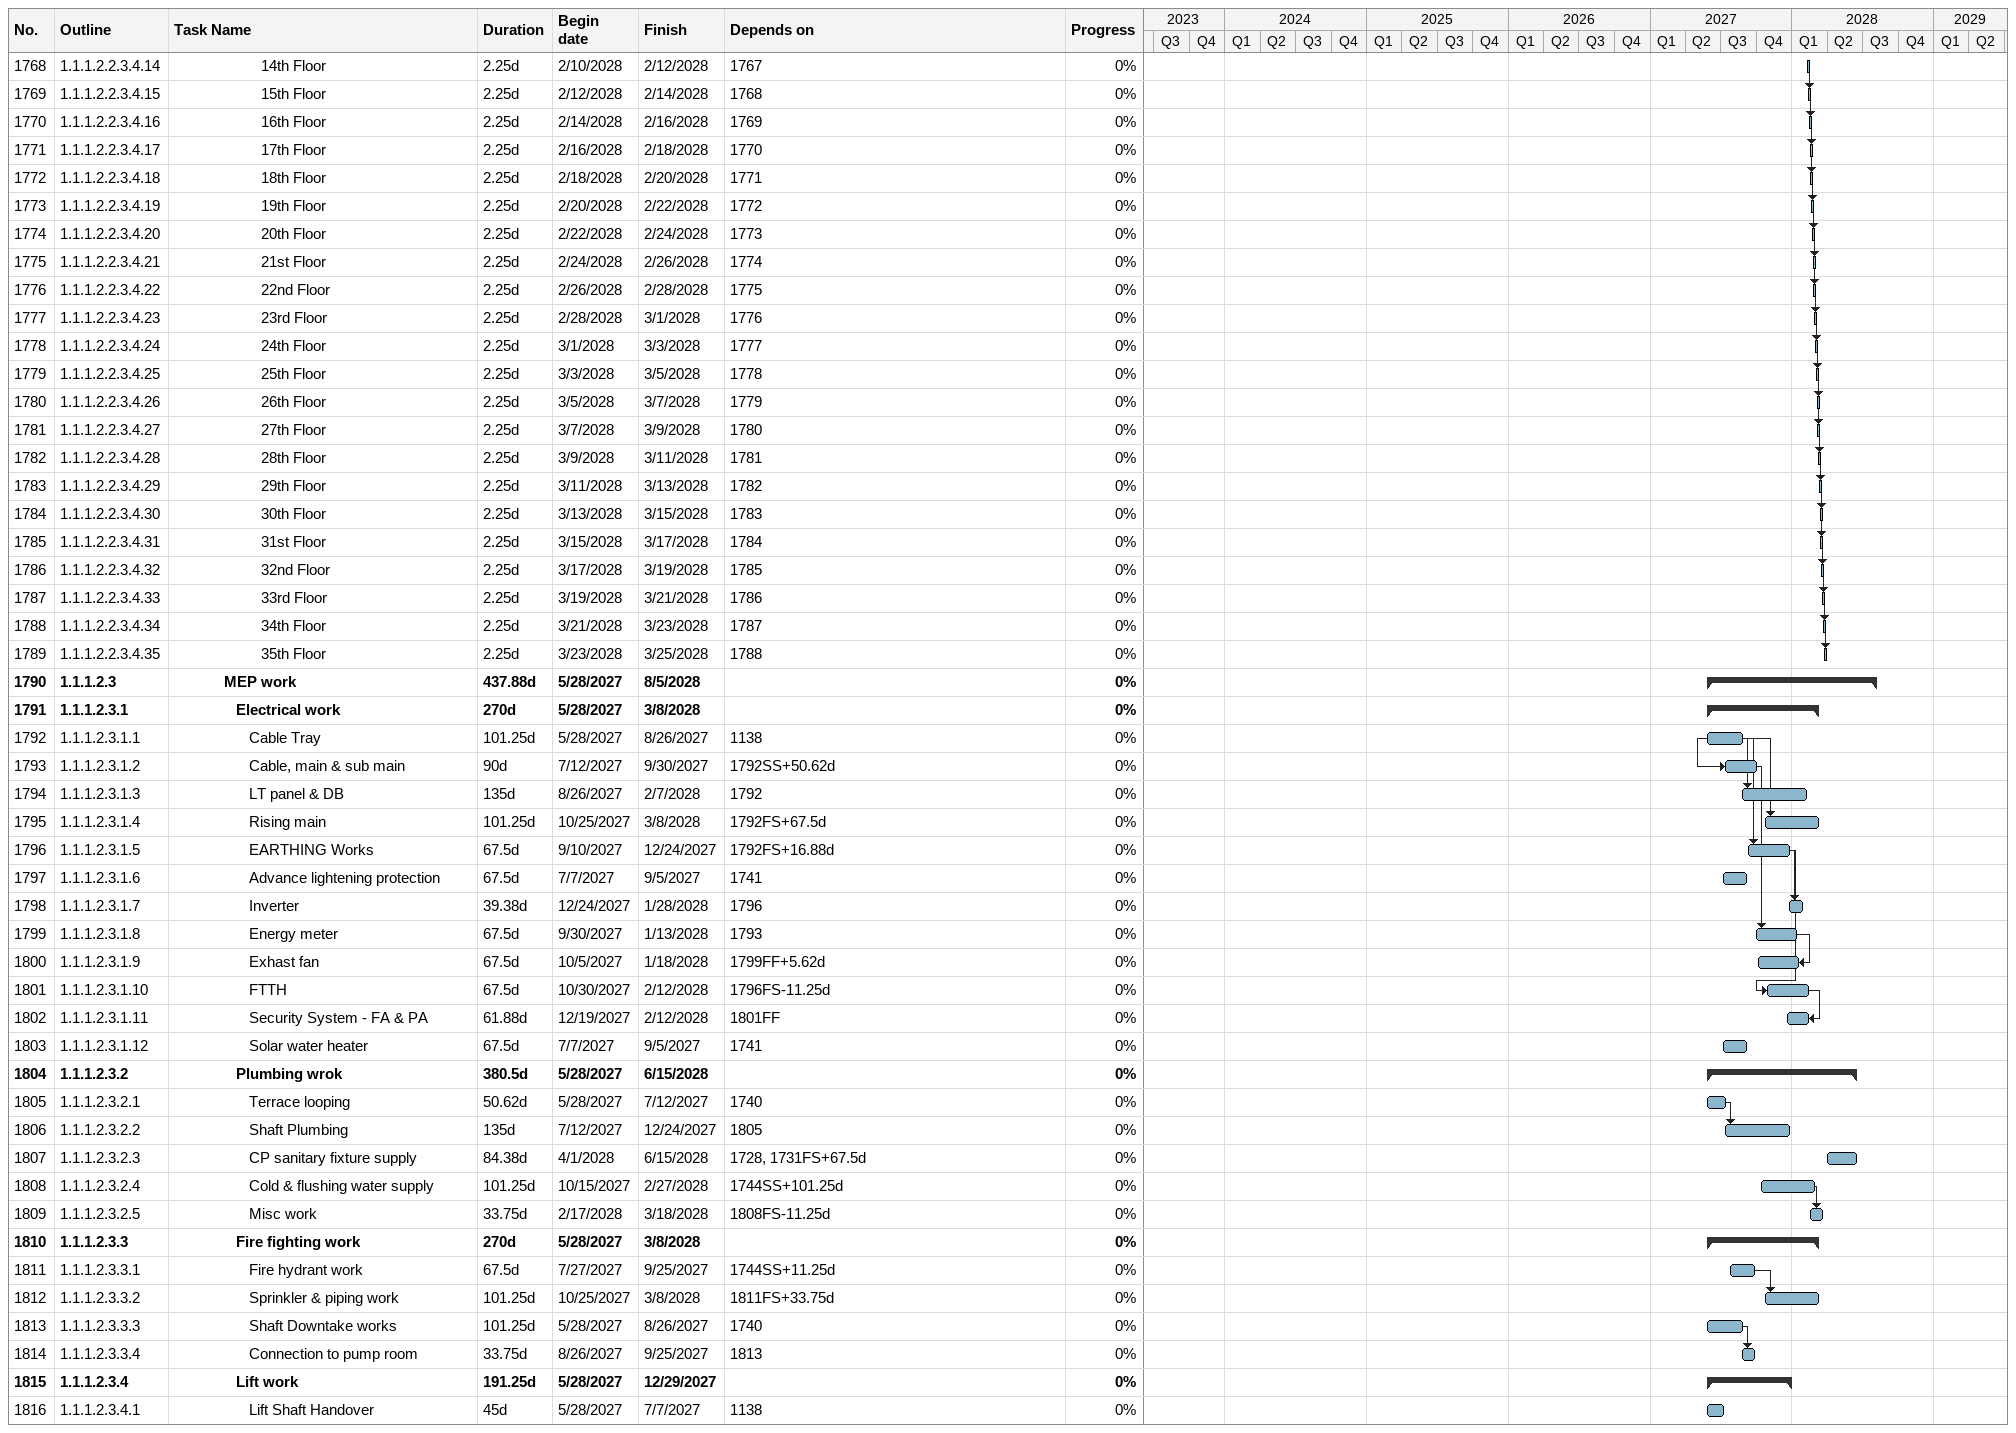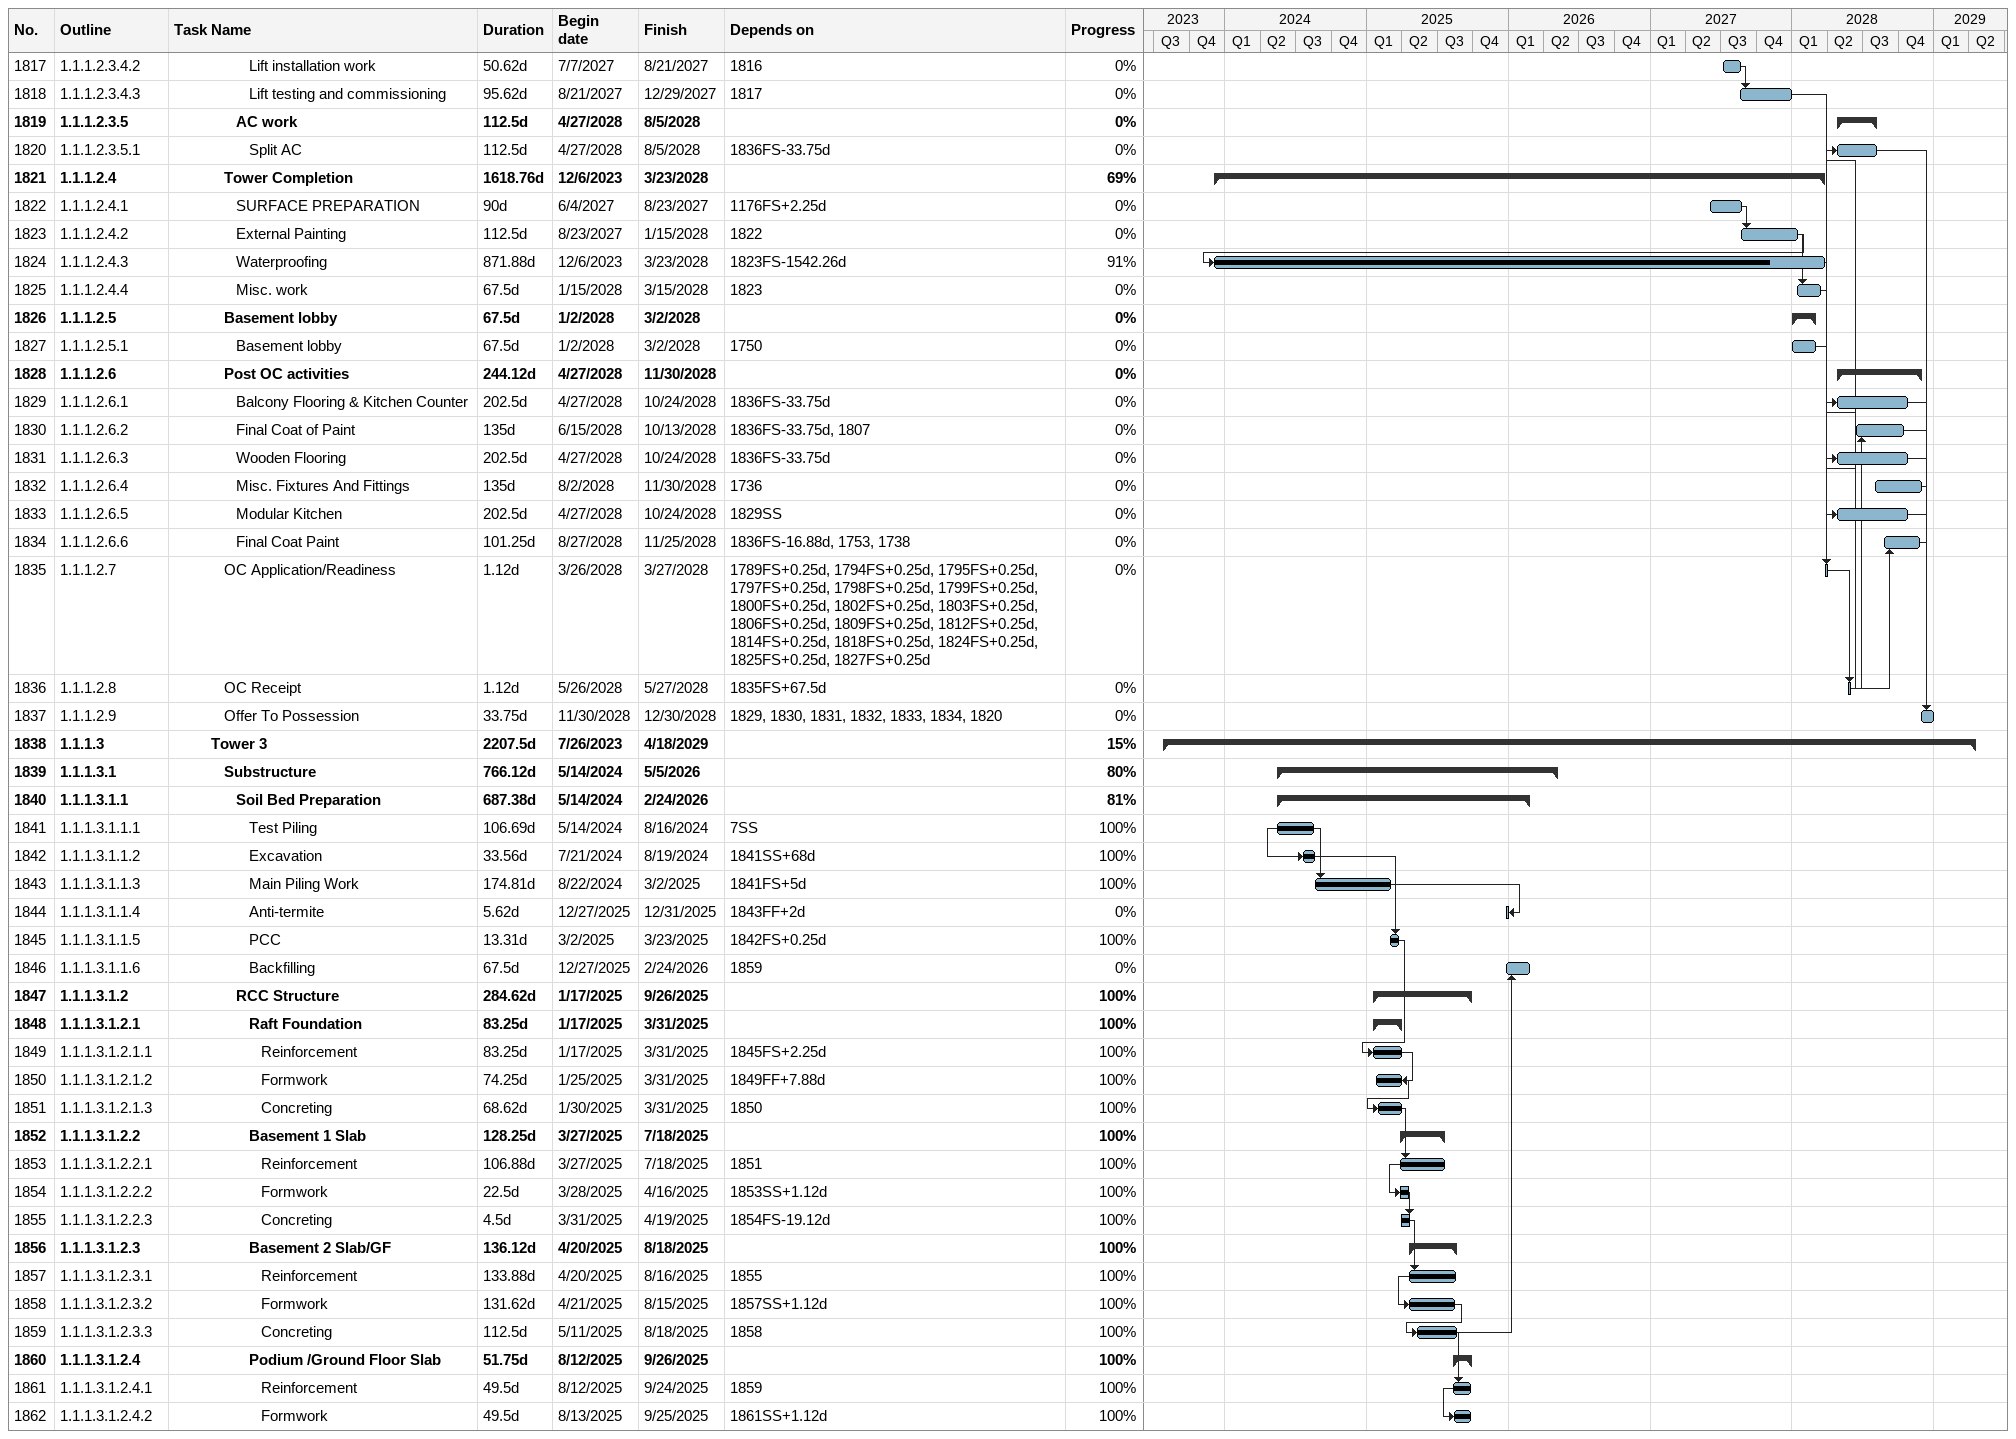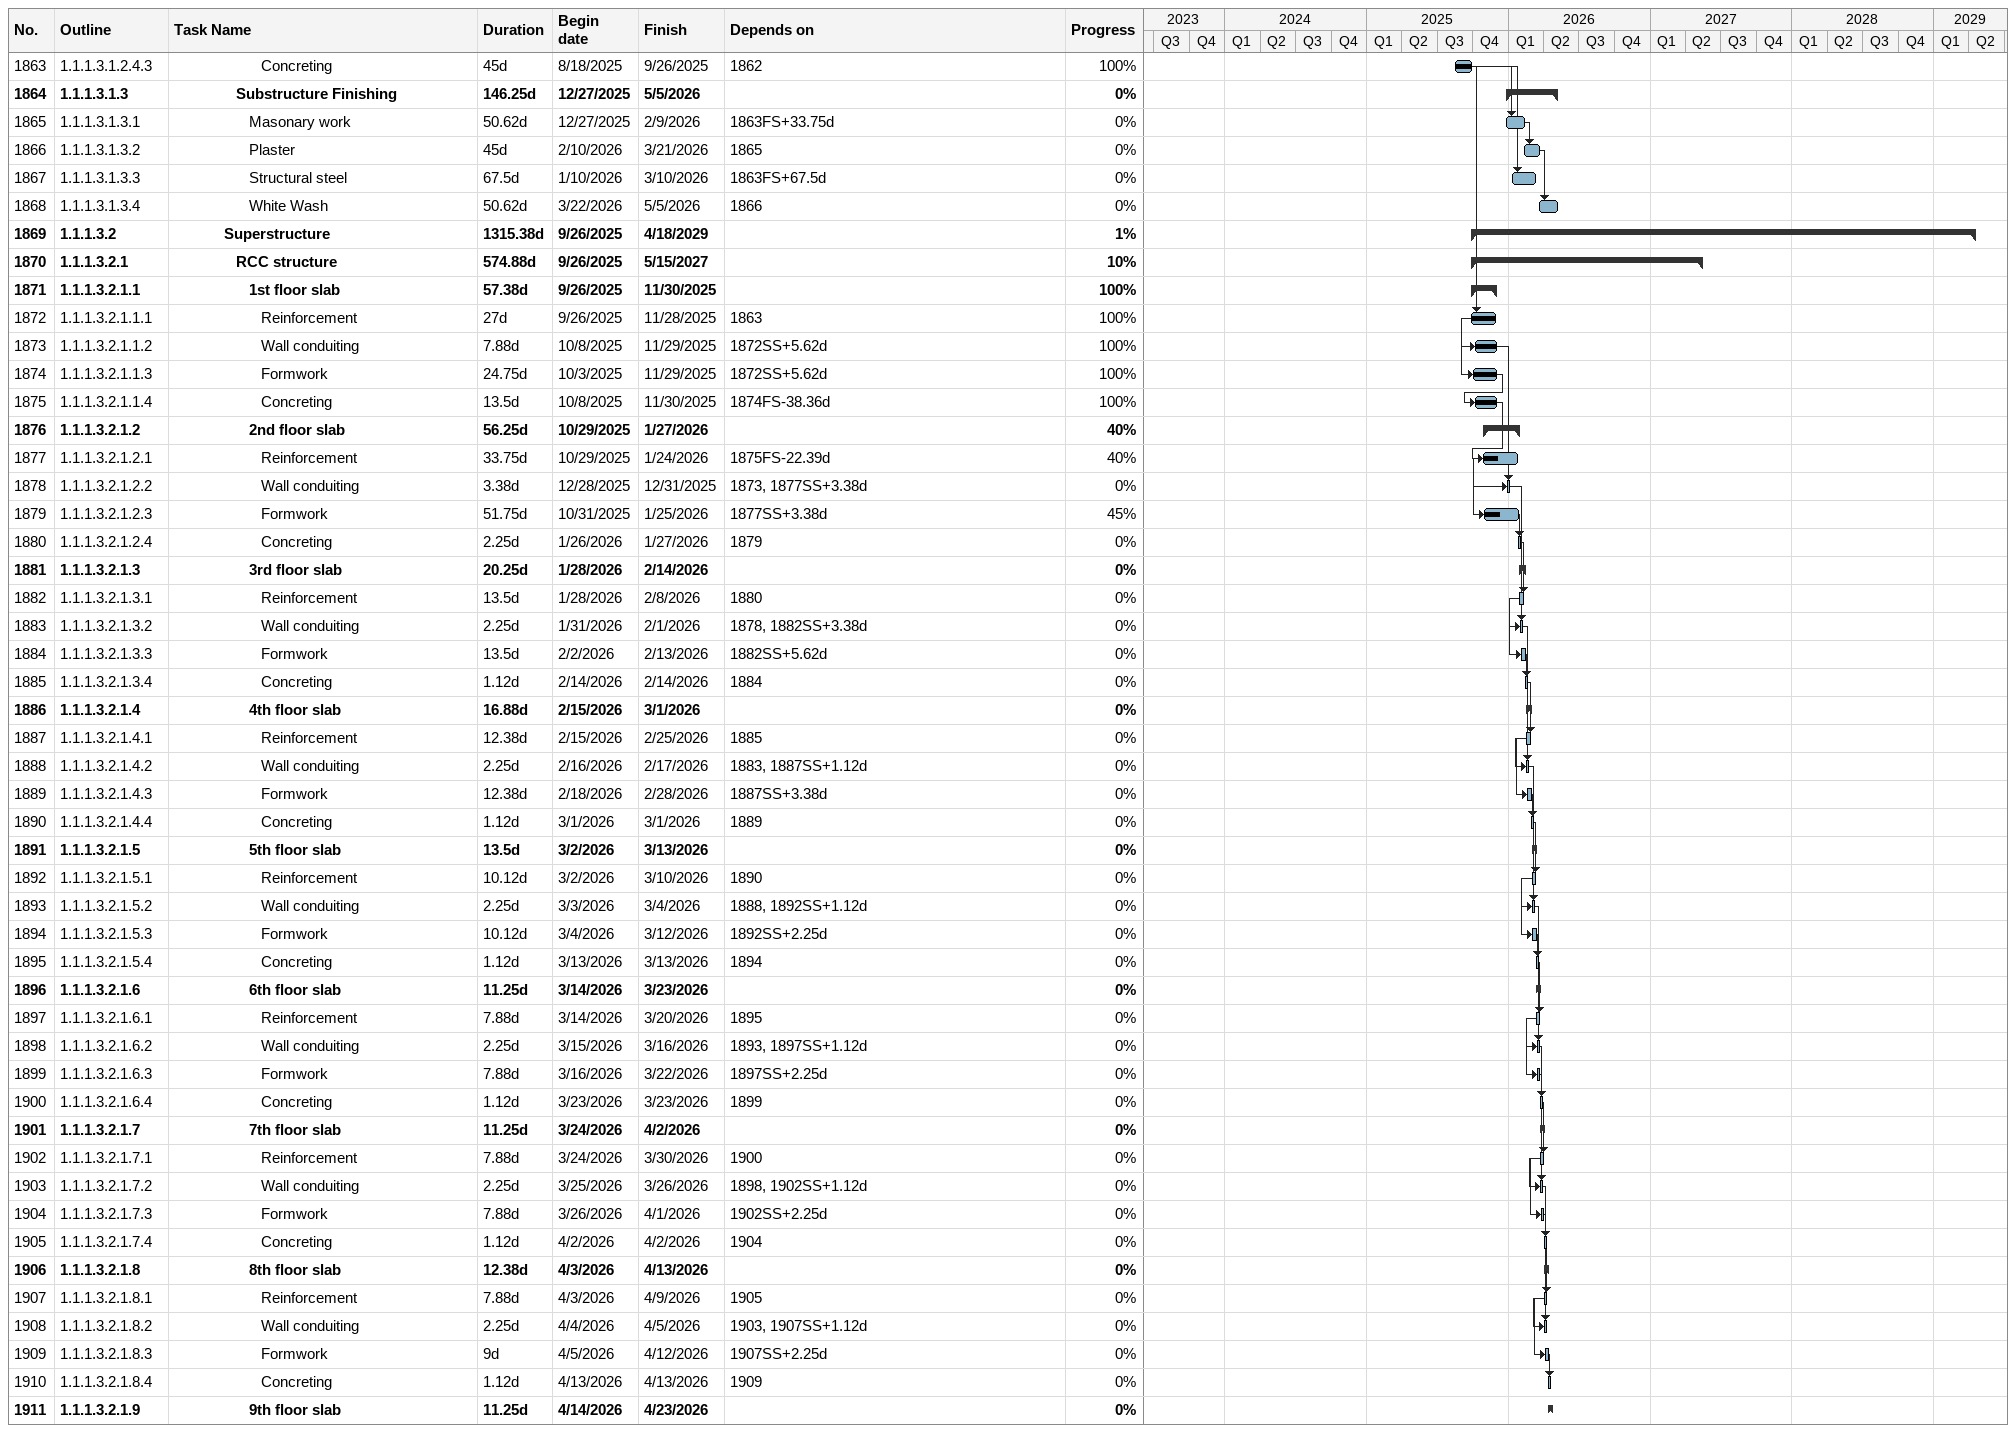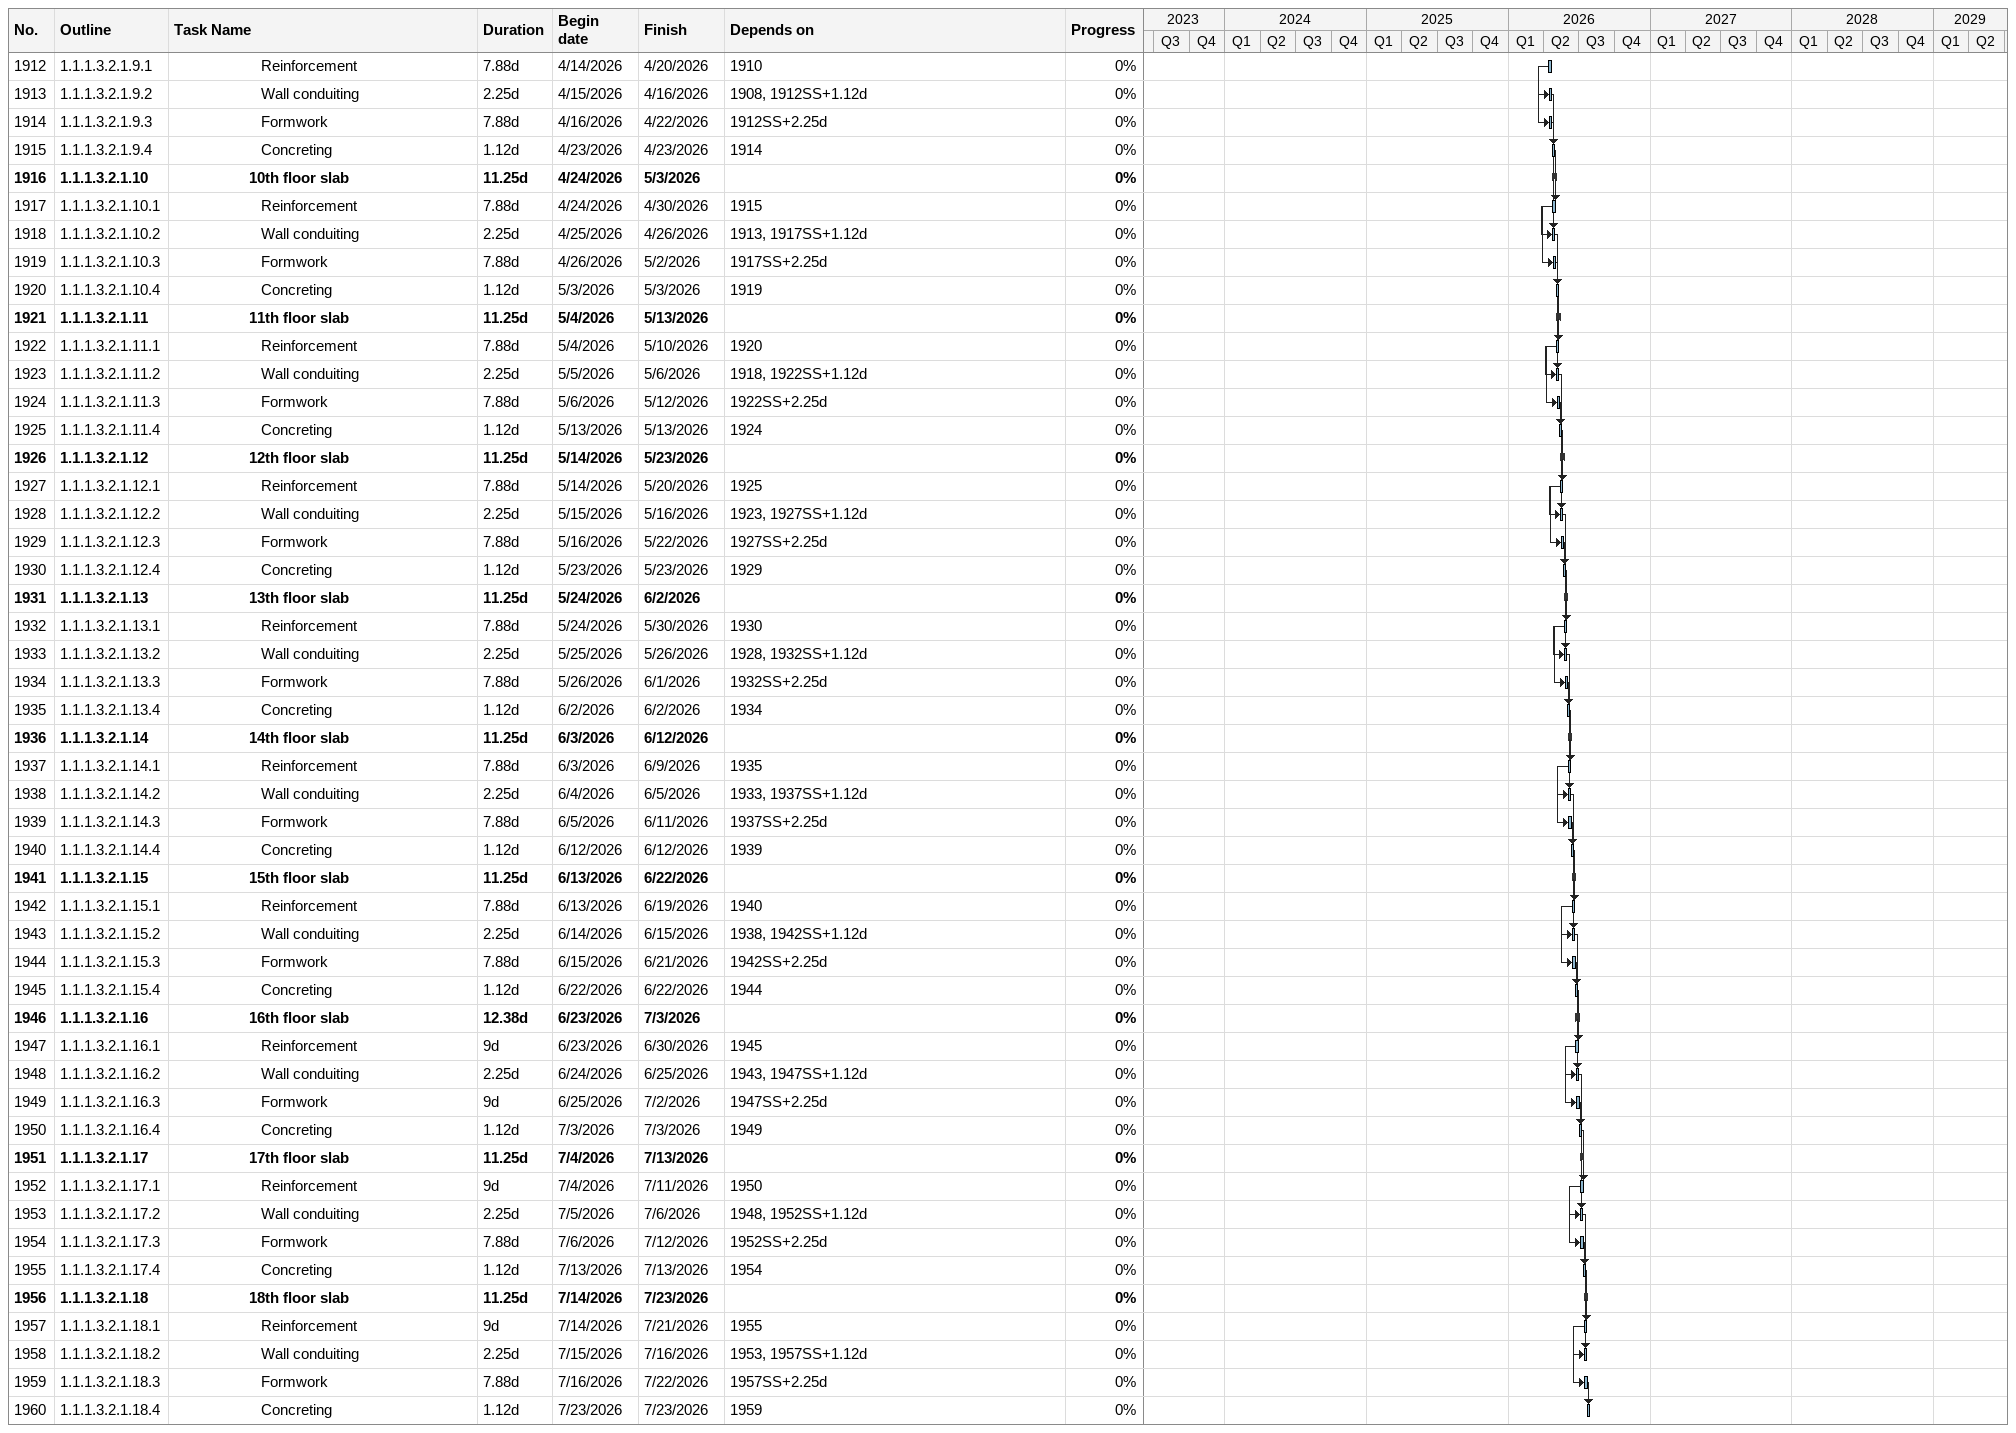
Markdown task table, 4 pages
| ID | WBS | Task | Duration | Start | Finish | Predecessors | % complete |
|---|---|---|---|---|---|---|---|
| 1768 | 1.1.1.2.2.3.4.14 | 14th Floor | 2.25d | 2028-02-10 | 2028-02-12 | 1767 | 0 |
| 1769 | 1.1.1.2.2.3.4.15 | 15th Floor | 2.25d | 2028-02-12 | 2028-02-14 | 1768 | 0 |
| 1770 | 1.1.1.2.2.3.4.16 | 16th Floor | 2.25d | 2028-02-14 | 2028-02-16 | 1769 | 0 |
| 1771 | 1.1.1.2.2.3.4.17 | 17th Floor | 2.25d | 2028-02-16 | 2028-02-18 | 1770 | 0 |
| 1772 | 1.1.1.2.2.3.4.18 | 18th Floor | 2.25d | 2028-02-18 | 2028-02-20 | 1771 | 0 |
| 1773 | 1.1.1.2.2.3.4.19 | 19th Floor | 2.25d | 2028-02-20 | 2028-02-22 | 1772 | 0 |
| 1774 | 1.1.1.2.2.3.4.20 | 20th Floor | 2.25d | 2028-02-22 | 2028-02-24 | 1773 | 0 |
| 1775 | 1.1.1.2.2.3.4.21 | 21st Floor | 2.25d | 2028-02-24 | 2028-02-26 | 1774 | 0 |
| 1776 | 1.1.1.2.2.3.4.22 | 22nd Floor | 2.25d | 2028-02-26 | 2028-02-28 | 1775 | 0 |
| 1777 | 1.1.1.2.2.3.4.23 | 23rd Floor | 2.25d | 2028-02-28 | 2028-03-01 | 1776 | 0 |
| 1778 | 1.1.1.2.2.3.4.24 | 24th Floor | 2.25d | 2028-03-01 | 2028-03-03 | 1777 | 0 |
| 1779 | 1.1.1.2.2.3.4.25 | 25th Floor | 2.25d | 2028-03-03 | 2028-03-05 | 1778 | 0 |
| 1780 | 1.1.1.2.2.3.4.26 | 26th Floor | 2.25d | 2028-03-05 | 2028-03-07 | 1779 | 0 |
| 1781 | 1.1.1.2.2.3.4.27 | 27th Floor | 2.25d | 2028-03-07 | 2028-03-09 | 1780 | 0 |
| 1782 | 1.1.1.2.2.3.4.28 | 28th Floor | 2.25d | 2028-03-09 | 2028-03-11 | 1781 | 0 |
| 1783 | 1.1.1.2.2.3.4.29 | 29th Floor | 2.25d | 2028-03-11 | 2028-03-13 | 1782 | 0 |
| 1784 | 1.1.1.2.2.3.4.30 | 30th Floor | 2.25d | 2028-03-13 | 2028-03-15 | 1783 | 0 |
| 1785 | 1.1.1.2.2.3.4.31 | 31st Floor | 2.25d | 2028-03-15 | 2028-03-17 | 1784 | 0 |
| 1786 | 1.1.1.2.2.3.4.32 | 32nd Floor | 2.25d | 2028-03-17 | 2028-03-19 | 1785 | 0 |
| 1787 | 1.1.1.2.2.3.4.33 | 33rd Floor | 2.25d | 2028-03-19 | 2028-03-21 | 1786 | 0 |
| 1788 | 1.1.1.2.2.3.4.34 | 34th Floor | 2.25d | 2028-03-21 | 2028-03-23 | 1787 | 0 |
| 1789 | 1.1.1.2.2.3.4.35 | 35th Floor | 2.25d | 2028-03-23 | 2028-03-25 | 1788 | 0 |
| 1790 | 1.1.1.2.3 | **MEP work** | 437.88d | 2027-05-28 | 2028-08-05 |  | 0 |
| 1791 | 1.1.1.2.3.1 | **Electrical work** | 270d | 2027-05-28 | 2028-03-08 |  | 0 |
| 1792 | 1.1.1.2.3.1.1 | Cable Tray | 101.25d | 2027-05-28 | 2027-08-26 | 1138 | 0 |
| 1793 | 1.1.1.2.3.1.2 | Cable, main & sub main | 90d | 2027-07-12 | 2027-09-30 | 1792SS+50.62d | 0 |
| 1794 | 1.1.1.2.3.1.3 | LT panel & DB | 135d | 2027-08-26 | 2028-02-07 | 1792 | 0 |
| 1795 | 1.1.1.2.3.1.4 | Rising main | 101.25d | 2027-10-25 | 2028-03-08 | 1792FS+67.5d | 0 |
| 1796 | 1.1.1.2.3.1.5 | EARTHING Works | 67.5d | 2027-09-10 | 2027-12-24 | 1792FS+16.88d | 0 |
| 1797 | 1.1.1.2.3.1.6 | Advance lightening protection | 67.5d | 2027-07-07 | 2027-09-05 | 1741 | 0 |
| 1798 | 1.1.1.2.3.1.7 | Inverter | 39.38d | 2027-12-24 | 2028-01-28 | 1796 | 0 |
| 1799 | 1.1.1.2.3.1.8 | Energy meter | 67.5d | 2027-09-30 | 2028-01-13 | 1793 | 0 |
| 1800 | 1.1.1.2.3.1.9 | Exhast fan | 67.5d | 2027-10-05 | 2028-01-18 | 1799FF+5.62d | 0 |
| 1801 | 1.1.1.2.3.1.10 | FTTH | 67.5d | 2027-10-30 | 2028-02-12 | 1796FS-11.25d | 0 |
| 1802 | 1.1.1.2.3.1.11 | Security System - FA & PA | 61.88d | 2027-12-19 | 2028-02-12 | 1801FF | 0 |
| 1803 | 1.1.1.2.3.1.12 | Solar water heater | 67.5d | 2027-07-07 | 2027-09-05 | 1741 | 0 |
| 1804 | 1.1.1.2.3.2 | **Plumbing wrok** | 380.5d | 2027-05-28 | 2028-06-15 |  | 0 |
| 1805 | 1.1.1.2.3.2.1 | Terrace looping | 50.62d | 2027-05-28 | 2027-07-12 | 1740 | 0 |
| 1806 | 1.1.1.2.3.2.2 | Shaft Plumbing | 135d | 2027-07-12 | 2027-12-24 | 1805 | 0 |
| 1807 | 1.1.1.2.3.2.3 | CP sanitary fixture supply | 84.38d | 2028-04-01 | 2028-06-15 | 1728, 1731FS+67.5d | 0 |
| 1808 | 1.1.1.2.3.2.4 | Cold & flushing water supply | 101.25d | 2027-10-15 | 2028-02-27 | 1744SS+101.25d | 0 |
| 1809 | 1.1.1.2.3.2.5 | Misc work | 33.75d | 2028-02-17 | 2028-03-18 | 1808FS-11.25d | 0 |
| 1810 | 1.1.1.2.3.3 | **Fire fighting work** | 270d | 2027-05-28 | 2028-03-08 |  | 0 |
| 1811 | 1.1.1.2.3.3.1 | Fire hydrant work | 67.5d | 2027-07-27 | 2027-09-25 | 1744SS+11.25d | 0 |
| 1812 | 1.1.1.2.3.3.2 | Sprinkler & piping work | 101.25d | 2027-10-25 | 2028-03-08 | 1811FS+33.75d | 0 |
| 1813 | 1.1.1.2.3.3.3 | Shaft Downtake works | 101.25d | 2027-05-28 | 2027-08-26 | 1740 | 0 |
| 1814 | 1.1.1.2.3.3.4 | Connection to pump room | 33.75d | 2027-08-26 | 2027-09-25 | 1813 | 0 |
| 1815 | 1.1.1.2.3.4 | **Lift work** | 191.25d | 2027-05-28 | 2027-12-29 |  | 0 |
| 1816 | 1.1.1.2.3.4.1 | Lift Shaft Handover | 45d | 2027-05-28 | 2027-07-07 | 1138 | 0 |
| 1817 | 1.1.1.2.3.4.2 | Lift installation work | 50.62d | 2027-07-07 | 2027-08-21 | 1816 | 0 |
| 1818 | 1.1.1.2.3.4.3 | Lift testing and commissioning | 95.62d | 2027-08-21 | 2027-12-29 | 1817 | 0 |
| 1819 | 1.1.1.2.3.5 | **AC work** | 112.5d | 2028-04-27 | 2028-08-05 |  | 0 |
| 1820 | 1.1.1.2.3.5.1 | Split AC | 112.5d | 2028-04-27 | 2028-08-05 | 1836FS-33.75d | 0 |
| 1821 | 1.1.1.2.4 | **Tower Completion** | 1618.76d | 2023-12-06 | 2028-03-23 |  | 69 |
| 1822 | 1.1.1.2.4.1 | SURFACE PREPARATION | 90d | 2027-06-04 | 2027-08-23 | 1176FS+2.25d | 0 |
| 1823 | 1.1.1.2.4.2 | External Painting | 112.5d | 2027-08-23 | 2028-01-15 | 1822 | 0 |
| 1824 | 1.1.1.2.4.3 | Waterproofing | 871.88d | 2023-12-06 | 2028-03-23 | 1823FS-1542.26d | 91 |
| 1825 | 1.1.1.2.4.4 | Misc. work | 67.5d | 2028-01-15 | 2028-03-15 | 1823 | 0 |
| 1826 | 1.1.1.2.5 | **Basement lobby** | 67.5d | 2028-01-02 | 2028-03-02 |  | 0 |
| 1827 | 1.1.1.2.5.1 | Basement lobby | 67.5d | 2028-01-02 | 2028-03-02 | 1750 | 0 |
| 1828 | 1.1.1.2.6 | **Post OC activities** | 244.12d | 2028-04-27 | 2028-11-30 |  | 0 |
| 1829 | 1.1.1.2.6.1 | Balcony Flooring & Kitchen Counter | 202.5d | 2028-04-27 | 2028-10-24 | 1836FS-33.75d | 0 |
| 1830 | 1.1.1.2.6.2 | Final Coat of Paint | 135d | 2028-06-15 | 2028-10-13 | 1836FS-33.75d, 1807 | 0 |
| 1831 | 1.1.1.2.6.3 | Wooden Flooring | 202.5d | 2028-04-27 | 2028-10-24 | 1836FS-33.75d | 0 |
| 1832 | 1.1.1.2.6.4 | Misc. Fixtures And Fittings | 135d | 2028-08-02 | 2028-11-30 | 1736 | 0 |
| 1833 | 1.1.1.2.6.5 | Modular Kitchen | 202.5d | 2028-04-27 | 2028-10-24 | 1829SS | 0 |
| 1834 | 1.1.1.2.6.6 | Final Coat Paint | 101.25d | 2028-08-27 | 2028-11-25 | 1836FS-16.88d, 1753, 1738 | 0 |
| 1835 | 1.1.1.2.7 | OC Application/Readiness | 1.12d | 2028-03-26 | 2028-03-27 | 1789FS+0.25d, 1794FS+0.25d, 1795FS+0.25d, 1797FS+0.25d, 1798FS+0.25d, 1799FS+0.25d, 1800FS+0.25d, 1802FS+0.25d, 1803FS+0.25d, 1806FS+0.25d, 1809FS+0.25d, 1812FS+0.25d, 1814FS+0.25d, 1818FS+0.25d, 1824FS+0.25d, 1825FS+0.25d, 1827FS+0.25d | 0 |
| 1836 | 1.1.1.2.8 | OC Receipt | 1.12d | 2028-05-26 | 2028-05-27 | 1835FS+67.5d | 0 |
| 1837 | 1.1.1.2.9 | Offer To Possession | 33.75d | 2028-11-30 | 2028-12-30 | 1829, 1830, 1831, 1832, 1833, 1834, 1820 | 0 |
| 1838 | 1.1.1.3 | **Tower 3** | 2207.5d | 2023-07-26 | 2029-04-18 |  | 15 |
| 1839 | 1.1.1.3.1 | **Substructure** | 766.12d | 2024-05-14 | 2026-05-05 |  | 80 |
| 1840 | 1.1.1.3.1.1 | **Soil Bed Preparation** | 687.38d | 2024-05-14 | 2026-02-24 |  | 81 |
| 1841 | 1.1.1.3.1.1.1 | Test Piling | 106.69d | 2024-05-14 | 2024-08-16 | 7SS | 100 |
| 1842 | 1.1.1.3.1.1.2 | Excavation | 33.56d | 2024-07-21 | 2024-08-19 | 1841SS+68d | 100 |
| 1843 | 1.1.1.3.1.1.3 | Main Piling Work | 174.81d | 2024-08-22 | 2025-03-02 | 1841FS+5d | 100 |
| 1844 | 1.1.1.3.1.1.4 | Anti-termite | 5.62d | 2025-12-27 | 2025-12-31 | 1843FF+2d | 0 |
| 1845 | 1.1.1.3.1.1.5 | PCC | 13.31d | 2025-03-02 | 2025-03-23 | 1842FS+0.25d | 100 |
| 1846 | 1.1.1.3.1.1.6 | Backfilling | 67.5d | 2025-12-27 | 2026-02-24 | 1859 | 0 |
| 1847 | 1.1.1.3.1.2 | **RCC Structure** | 284.62d | 2025-01-17 | 2025-09-26 |  | 100 |
| 1848 | 1.1.1.3.1.2.1 | **Raft Foundation** | 83.25d | 2025-01-17 | 2025-03-31 |  | 100 |
| 1849 | 1.1.1.3.1.2.1.1 | Reinforcement | 83.25d | 2025-01-17 | 2025-03-31 | 1845FS+2.25d | 100 |
| 1850 | 1.1.1.3.1.2.1.2 | Formwork | 74.25d | 2025-01-25 | 2025-03-31 | 1849FF+7.88d | 100 |
| 1851 | 1.1.1.3.1.2.1.3 | Concreting | 68.62d | 2025-01-30 | 2025-03-31 | 1850 | 100 |
| 1852 | 1.1.1.3.1.2.2 | **Basement 1 Slab** | 128.25d | 2025-03-27 | 2025-07-18 |  | 100 |
| 1853 | 1.1.1.3.1.2.2.1 | Reinforcement | 106.88d | 2025-03-27 | 2025-07-18 | 1851 | 100 |
| 1854 | 1.1.1.3.1.2.2.2 | Formwork | 22.5d | 2025-03-28 | 2025-04-16 | 1853SS+1.12d | 100 |
| 1855 | 1.1.1.3.1.2.2.3 | Concreting | 4.5d | 2025-03-31 | 2025-04-19 | 1854FS-19.12d | 100 |
| 1856 | 1.1.1.3.1.2.3 | **Basement 2 Slab/GF** | 136.12d | 2025-04-20 | 2025-08-18 |  | 100 |
| 1857 | 1.1.1.3.1.2.3.1 | Reinforcement | 133.88d | 2025-04-20 | 2025-08-16 | 1855 | 100 |
| 1858 | 1.1.1.3.1.2.3.2 | Formwork | 131.62d | 2025-04-21 | 2025-08-15 | 1857SS+1.12d | 100 |
| 1859 | 1.1.1.3.1.2.3.3 | Concreting | 112.5d | 2025-05-11 | 2025-08-18 | 1858 | 100 |
| 1860 | 1.1.1.3.1.2.4 | **Podium /Ground Floor Slab** | 51.75d | 2025-08-12 | 2025-09-26 |  | 100 |
| 1861 | 1.1.1.3.1.2.4.1 | Reinforcement | 49.5d | 2025-08-12 | 2025-09-24 | 1859 | 100 |
| 1862 | 1.1.1.3.1.2.4.2 | Formwork | 49.5d | 2025-08-13 | 2025-09-25 | 1861SS+1.12d | 100 |
| 1863 | 1.1.1.3.1.2.4.3 | Concreting | 45d | 2025-08-18 | 2025-09-26 | 1862 | 100 |
| 1864 | 1.1.1.3.1.3 | **Substructure Finishing** | 146.25d | 2025-12-27 | 2026-05-05 |  | 0 |
| 1865 | 1.1.1.3.1.3.1 | Masonary work | 50.62d | 2025-12-27 | 2026-02-09 | 1863FS+33.75d | 0 |
| 1866 | 1.1.1.3.1.3.2 | Plaster | 45d | 2026-02-10 | 2026-03-21 | 1865 | 0 |
| 1867 | 1.1.1.3.1.3.3 | Structural steel | 67.5d | 2026-01-10 | 2026-03-10 | 1863FS+67.5d | 0 |
| 1868 | 1.1.1.3.1.3.4 | White Wash | 50.62d | 2026-03-22 | 2026-05-05 | 1866 | 0 |
| 1869 | 1.1.1.3.2 | **Superstructure** | 1315.38d | 2025-09-26 | 2029-04-18 |  | 1 |
| 1870 | 1.1.1.3.2.1 | **RCC structure** | 574.88d | 2025-09-26 | 2027-05-15 |  | 10 |
| 1871 | 1.1.1.3.2.1.1 | **1st floor slab** | 57.38d | 2025-09-26 | 2025-11-30 |  | 100 |
| 1872 | 1.1.1.3.2.1.1.1 | Reinforcement | 27d | 2025-09-26 | 2025-11-28 | 1863 | 100 |
| 1873 | 1.1.1.3.2.1.1.2 | Wall conduiting | 7.88d | 2025-10-08 | 2025-11-29 | 1872SS+5.62d | 100 |
| 1874 | 1.1.1.3.2.1.1.3 | Formwork | 24.75d | 2025-10-03 | 2025-11-29 | 1872SS+5.62d | 100 |
| 1875 | 1.1.1.3.2.1.1.4 | Concreting | 13.5d | 2025-10-08 | 2025-11-30 | 1874FS-38.36d | 100 |
| 1876 | 1.1.1.3.2.1.2 | **2nd floor slab** | 56.25d | 2025-10-29 | 2026-01-27 |  | 40 |
| 1877 | 1.1.1.3.2.1.2.1 | Reinforcement | 33.75d | 2025-10-29 | 2026-01-24 | 1875FS-22.39d | 40 |
| 1878 | 1.1.1.3.2.1.2.2 | Wall conduiting | 3.38d | 2025-12-28 | 2025-12-31 | 1873, 1877SS+3.38d | 0 |
| 1879 | 1.1.1.3.2.1.2.3 | Formwork | 51.75d | 2025-10-31 | 2026-01-25 | 1877SS+3.38d | 45 |
| 1880 | 1.1.1.3.2.1.2.4 | Concreting | 2.25d | 2026-01-26 | 2026-01-27 | 1879 | 0 |
| 1881 | 1.1.1.3.2.1.3 | **3rd floor slab** | 20.25d | 2026-01-28 | 2026-02-14 |  | 0 |
| 1882 | 1.1.1.3.2.1.3.1 | Reinforcement | 13.5d | 2026-01-28 | 2026-02-08 | 1880 | 0 |
| 1883 | 1.1.1.3.2.1.3.2 | Wall conduiting | 2.25d | 2026-01-31 | 2026-02-01 | 1878, 1882SS+3.38d | 0 |
| 1884 | 1.1.1.3.2.1.3.3 | Formwork | 13.5d | 2026-02-02 | 2026-02-13 | 1882SS+5.62d | 0 |
| 1885 | 1.1.1.3.2.1.3.4 | Concreting | 1.12d | 2026-02-14 | 2026-02-14 | 1884 | 0 |
| 1886 | 1.1.1.3.2.1.4 | **4th floor slab** | 16.88d | 2026-02-15 | 2026-03-01 |  | 0 |
| 1887 | 1.1.1.3.2.1.4.1 | Reinforcement | 12.38d | 2026-02-15 | 2026-02-25 | 1885 | 0 |
| 1888 | 1.1.1.3.2.1.4.2 | Wall conduiting | 2.25d | 2026-02-16 | 2026-02-17 | 1883, 1887SS+1.12d | 0 |
| 1889 | 1.1.1.3.2.1.4.3 | Formwork | 12.38d | 2026-02-18 | 2026-02-28 | 1887SS+3.38d | 0 |
| 1890 | 1.1.1.3.2.1.4.4 | Concreting | 1.12d | 2026-03-01 | 2026-03-01 | 1889 | 0 |
| 1891 | 1.1.1.3.2.1.5 | **5th floor slab** | 13.5d | 2026-03-02 | 2026-03-13 |  | 0 |
| 1892 | 1.1.1.3.2.1.5.1 | Reinforcement | 10.12d | 2026-03-02 | 2026-03-10 | 1890 | 0 |
| 1893 | 1.1.1.3.2.1.5.2 | Wall conduiting | 2.25d | 2026-03-03 | 2026-03-04 | 1888, 1892SS+1.12d | 0 |
| 1894 | 1.1.1.3.2.1.5.3 | Formwork | 10.12d | 2026-03-04 | 2026-03-12 | 1892SS+2.25d | 0 |
| 1895 | 1.1.1.3.2.1.5.4 | Concreting | 1.12d | 2026-03-13 | 2026-03-13 | 1894 | 0 |
| 1896 | 1.1.1.3.2.1.6 | **6th floor slab** | 11.25d | 2026-03-14 | 2026-03-23 |  | 0 |
| 1897 | 1.1.1.3.2.1.6.1 | Reinforcement | 7.88d | 2026-03-14 | 2026-03-20 | 1895 | 0 |
| 1898 | 1.1.1.3.2.1.6.2 | Wall conduiting | 2.25d | 2026-03-15 | 2026-03-16 | 1893, 1897SS+1.12d | 0 |
| 1899 | 1.1.1.3.2.1.6.3 | Formwork | 7.88d | 2026-03-16 | 2026-03-22 | 1897SS+2.25d | 0 |
| 1900 | 1.1.1.3.2.1.6.4 | Concreting | 1.12d | 2026-03-23 | 2026-03-23 | 1899 | 0 |
| 1901 | 1.1.1.3.2.1.7 | **7th floor slab** | 11.25d | 2026-03-24 | 2026-04-02 |  | 0 |
| 1902 | 1.1.1.3.2.1.7.1 | Reinforcement | 7.88d | 2026-03-24 | 2026-03-30 | 1900 | 0 |
| 1903 | 1.1.1.3.2.1.7.2 | Wall conduiting | 2.25d | 2026-03-25 | 2026-03-26 | 1898, 1902SS+1.12d | 0 |
| 1904 | 1.1.1.3.2.1.7.3 | Formwork | 7.88d | 2026-03-26 | 2026-04-01 | 1902SS+2.25d | 0 |
| 1905 | 1.1.1.3.2.1.7.4 | Concreting | 1.12d | 2026-04-02 | 2026-04-02 | 1904 | 0 |
| 1906 | 1.1.1.3.2.1.8 | **8th floor slab** | 12.38d | 2026-04-03 | 2026-04-13 |  | 0 |
| 1907 | 1.1.1.3.2.1.8.1 | Reinforcement | 7.88d | 2026-04-03 | 2026-04-09 | 1905 | 0 |
| 1908 | 1.1.1.3.2.1.8.2 | Wall conduiting | 2.25d | 2026-04-04 | 2026-04-05 | 1903, 1907SS+1.12d | 0 |
| 1909 | 1.1.1.3.2.1.8.3 | Formwork | 9d | 2026-04-05 | 2026-04-12 | 1907SS+2.25d | 0 |
| 1910 | 1.1.1.3.2.1.8.4 | Concreting | 1.12d | 2026-04-13 | 2026-04-13 | 1909 | 0 |
| 1911 | 1.1.1.3.2.1.9 | **9th floor slab** | 11.25d | 2026-04-14 | 2026-04-23 |  | 0 |
| 1912 | 1.1.1.3.2.1.9.1 | Reinforcement | 7.88d | 2026-04-14 | 2026-04-20 | 1910 | 0 |
| 1913 | 1.1.1.3.2.1.9.2 | Wall conduiting | 2.25d | 2026-04-15 | 2026-04-16 | 1908, 1912SS+1.12d | 0 |
| 1914 | 1.1.1.3.2.1.9.3 | Formwork | 7.88d | 2026-04-16 | 2026-04-22 | 1912SS+2.25d | 0 |
| 1915 | 1.1.1.3.2.1.9.4 | Concreting | 1.12d | 2026-04-23 | 2026-04-23 | 1914 | 0 |
| 1916 | 1.1.1.3.2.1.10 | **10th floor slab** | 11.25d | 2026-04-24 | 2026-05-03 |  | 0 |
| 1917 | 1.1.1.3.2.1.10.1 | Reinforcement | 7.88d | 2026-04-24 | 2026-04-30 | 1915 | 0 |
| 1918 | 1.1.1.3.2.1.10.2 | Wall conduiting | 2.25d | 2026-04-25 | 2026-04-26 | 1913, 1917SS+1.12d | 0 |
| 1919 | 1.1.1.3.2.1.10.3 | Formwork | 7.88d | 2026-04-26 | 2026-05-02 | 1917SS+2.25d | 0 |
| 1920 | 1.1.1.3.2.1.10.4 | Concreting | 1.12d | 2026-05-03 | 2026-05-03 | 1919 | 0 |
| 1921 | 1.1.1.3.2.1.11 | **11th floor slab** | 11.25d | 2026-05-04 | 2026-05-13 |  | 0 |
| 1922 | 1.1.1.3.2.1.11.1 | Reinforcement | 7.88d | 2026-05-04 | 2026-05-10 | 1920 | 0 |
| 1923 | 1.1.1.3.2.1.11.2 | Wall conduiting | 2.25d | 2026-05-05 | 2026-05-06 | 1918, 1922SS+1.12d | 0 |
| 1924 | 1.1.1.3.2.1.11.3 | Formwork | 7.88d | 2026-05-06 | 2026-05-12 | 1922SS+2.25d | 0 |
| 1925 | 1.1.1.3.2.1.11.4 | Concreting | 1.12d | 2026-05-13 | 2026-05-13 | 1924 | 0 |
| 1926 | 1.1.1.3.2.1.12 | **12th floor slab** | 11.25d | 2026-05-14 | 2026-05-23 |  | 0 |
| 1927 | 1.1.1.3.2.1.12.1 | Reinforcement | 7.88d | 2026-05-14 | 2026-05-20 | 1925 | 0 |
| 1928 | 1.1.1.3.2.1.12.2 | Wall conduiting | 2.25d | 2026-05-15 | 2026-05-16 | 1923, 1927SS+1.12d | 0 |
| 1929 | 1.1.1.3.2.1.12.3 | Formwork | 7.88d | 2026-05-16 | 2026-05-22 | 1927SS+2.25d | 0 |
| 1930 | 1.1.1.3.2.1.12.4 | Concreting | 1.12d | 2026-05-23 | 2026-05-23 | 1929 | 0 |
| 1931 | 1.1.1.3.2.1.13 | **13th floor slab** | 11.25d | 2026-05-24 | 2026-06-02 |  | 0 |
| 1932 | 1.1.1.3.2.1.13.1 | Reinforcement | 7.88d | 2026-05-24 | 2026-05-30 | 1930 | 0 |
| 1933 | 1.1.1.3.2.1.13.2 | Wall conduiting | 2.25d | 2026-05-25 | 2026-05-26 | 1928, 1932SS+1.12d | 0 |
| 1934 | 1.1.1.3.2.1.13.3 | Formwork | 7.88d | 2026-05-26 | 2026-06-01 | 1932SS+2.25d | 0 |
| 1935 | 1.1.1.3.2.1.13.4 | Concreting | 1.12d | 2026-06-02 | 2026-06-02 | 1934 | 0 |
| 1936 | 1.1.1.3.2.1.14 | **14th floor slab** | 11.25d | 2026-06-03 | 2026-06-12 |  | 0 |
| 1937 | 1.1.1.3.2.1.14.1 | Reinforcement | 7.88d | 2026-06-03 | 2026-06-09 | 1935 | 0 |
| 1938 | 1.1.1.3.2.1.14.2 | Wall conduiting | 2.25d | 2026-06-04 | 2026-06-05 | 1933, 1937SS+1.12d | 0 |
| 1939 | 1.1.1.3.2.1.14.3 | Formwork | 7.88d | 2026-06-05 | 2026-06-11 | 1937SS+2.25d | 0 |
| 1940 | 1.1.1.3.2.1.14.4 | Concreting | 1.12d | 2026-06-12 | 2026-06-12 | 1939 | 0 |
| 1941 | 1.1.1.3.2.1.15 | **15th floor slab** | 11.25d | 2026-06-13 | 2026-06-22 |  | 0 |
| 1942 | 1.1.1.3.2.1.15.1 | Reinforcement | 7.88d | 2026-06-13 | 2026-06-19 | 1940 | 0 |
| 1943 | 1.1.1.3.2.1.15.2 | Wall conduiting | 2.25d | 2026-06-14 | 2026-06-15 | 1938, 1942SS+1.12d | 0 |
| 1944 | 1.1.1.3.2.1.15.3 | Formwork | 7.88d | 2026-06-15 | 2026-06-21 | 1942SS+2.25d | 0 |
| 1945 | 1.1.1.3.2.1.15.4 | Concreting | 1.12d | 2026-06-22 | 2026-06-22 | 1944 | 0 |
| 1946 | 1.1.1.3.2.1.16 | **16th floor slab** | 12.38d | 2026-06-23 | 2026-07-03 |  | 0 |
| 1947 | 1.1.1.3.2.1.16.1 | Reinforcement | 9d | 2026-06-23 | 2026-06-30 | 1945 | 0 |
| 1948 | 1.1.1.3.2.1.16.2 | Wall conduiting | 2.25d | 2026-06-24 | 2026-06-25 | 1943, 1947SS+1.12d | 0 |
| 1949 | 1.1.1.3.2.1.16.3 | Formwork | 9d | 2026-06-25 | 2026-07-02 | 1947SS+2.25d | 0 |
| 1950 | 1.1.1.3.2.1.16.4 | Concreting | 1.12d | 2026-07-03 | 2026-07-03 | 1949 | 0 |
| 1951 | 1.1.1.3.2.1.17 | **17th floor slab** | 11.25d | 2026-07-04 | 2026-07-13 |  | 0 |
| 1952 | 1.1.1.3.2.1.17.1 | Reinforcement | 9d | 2026-07-04 | 2026-07-11 | 1950 | 0 |
| 1953 | 1.1.1.3.2.1.17.2 | Wall conduiting | 2.25d | 2026-07-05 | 2026-07-06 | 1948, 1952SS+1.12d | 0 |
| 1954 | 1.1.1.3.2.1.17.3 | Formwork | 7.88d | 2026-07-06 | 2026-07-12 | 1952SS+2.25d | 0 |
| 1955 | 1.1.1.3.2.1.17.4 | Concreting | 1.12d | 2026-07-13 | 2026-07-13 | 1954 | 0 |
| 1956 | 1.1.1.3.2.1.18 | **18th floor slab** | 11.25d | 2026-07-14 | 2026-07-23 |  | 0 |
| 1957 | 1.1.1.3.2.1.18.1 | Reinforcement | 9d | 2026-07-14 | 2026-07-21 | 1955 | 0 |
| 1958 | 1.1.1.3.2.1.18.2 | Wall conduiting | 2.25d | 2026-07-15 | 2026-07-16 | 1953, 1957SS+1.12d | 0 |
| 1959 | 1.1.1.3.2.1.18.3 | Formwork | 7.88d | 2026-07-16 | 2026-07-22 | 1957SS+2.25d | 0 |
| 1960 | 1.1.1.3.2.1.18.4 | Concreting | 1.12d | 2026-07-23 | 2026-07-23 | 1959 | 0 |
